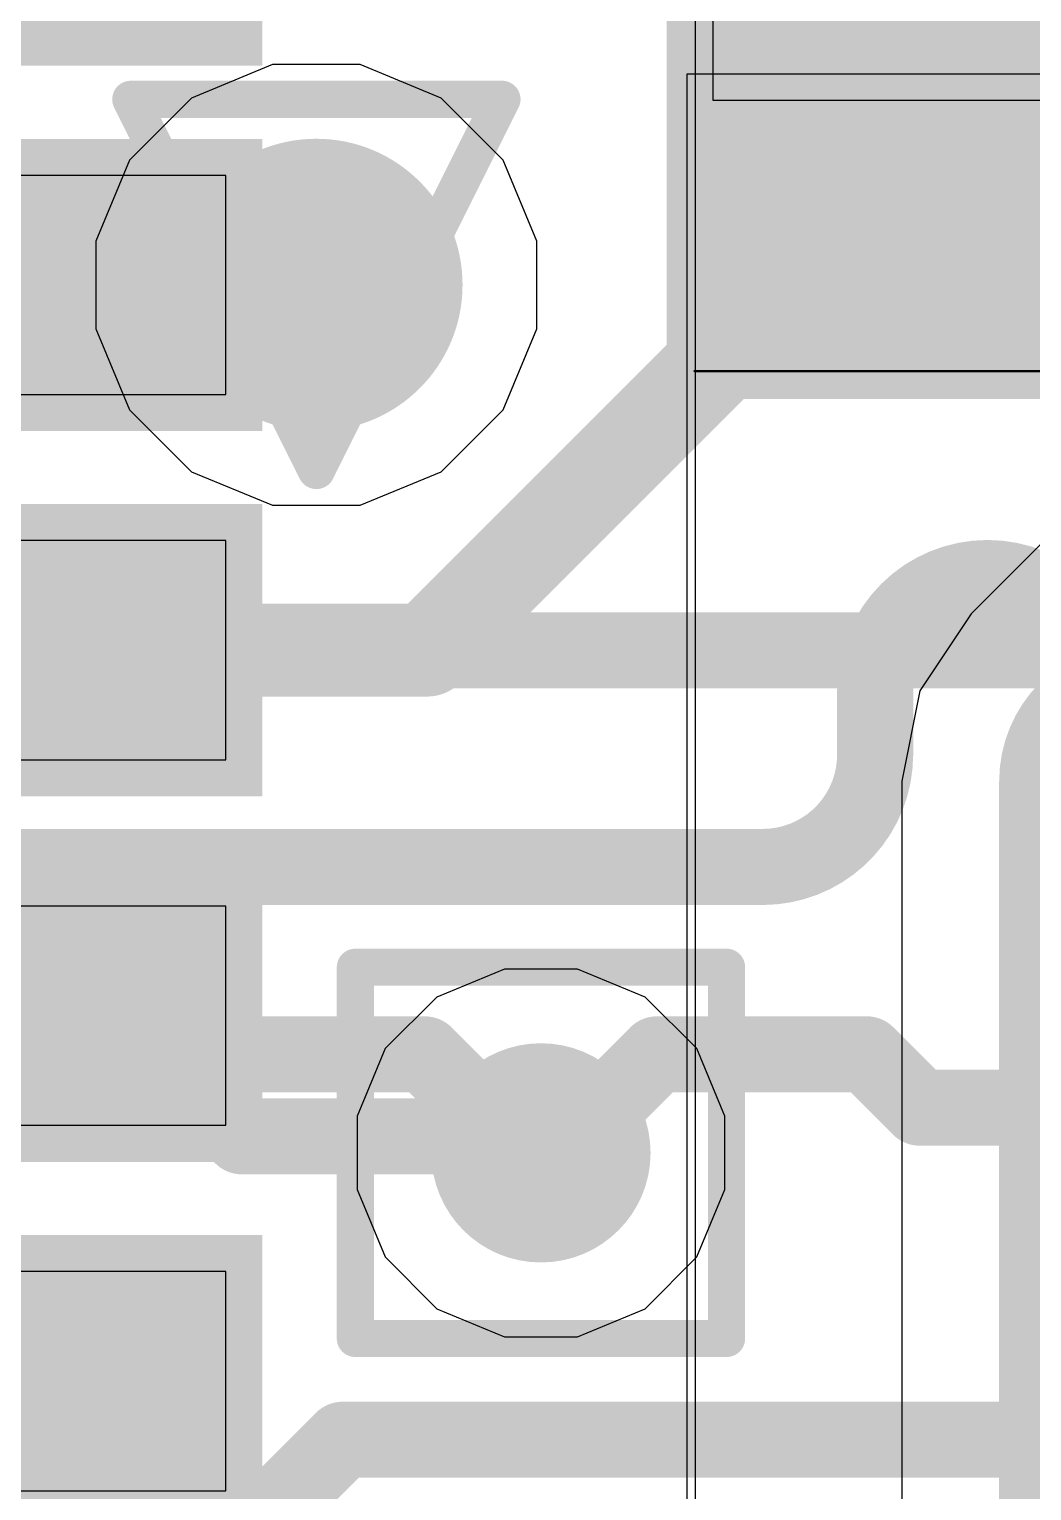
# Model space of a CAD drawing. Header units: inches. Extents: x -6 to 284, y -12 to 154.
# Drawn here: x 13.475 to 14.847, y 3.955 to 5.955 of the extents above; entities that cross this region are included whole.
import ezdxf

# ---------------------------------------------------------------- set-up
doc = ezdxf.new("R2010")
doc.units = ezdxf.units.IN
for name, color, linetype in [('Bottom Layer', 5, 'Continuous'), ('Bottom Overlay', 54, 'Continuous'), ('Bottom Paste', 16, 'Continuous'), ('Bottom Solder', 6, 'Continuous'), ('Drill Drawing', 1, 'Continuous'), ('GND-1', 16, 'Continuous'), ('GND-2', 90, 'Continuous'), ('GND-3', 216, 'Continuous'), ('GND-4', 54, 'Continuous'), ('PWR-1', 156, 'Continuous'), ('PWR-2', 130, 'Continuous'), ('Signal L1', 76, 'Continuous'), ('Signal L2', 6, 'Continuous'), ('Top Layer', 1, 'Continuous'), ('Top Paste', 8, 'Continuous'), ('Top Solder', 216, 'Continuous'), ('Via Holes', 16, 'Continuous')]:
    doc.layers.add(name, color=color, linetype=linetype)

# ---------------------------------------------------------------- blocks, each defined once
blk = doc.blocks.new('GT_USB_8013A_80')
at = {"layer": 'Top Layer'}
for points in [[(-1.4, 1.2849), (-1.1, 1.2849), (-1.1, 0.4849), (-1.4, 0.4849)], [(-0.9001, 1.2849), (-0.6001, 1.2849), (-0.6001, 0.4849), (-0.9001, 0.4849)], [(-0.4, 1.2849), (-0.1, 1.2849), (-0.1, 0.4849), (-0.4, 0.4849)], [(0.1001, 1.2849), (0.4001, 1.2849), (0.4001, 0.4849), (0.1001, 0.4849)]]:
    blk.add_hatch(color=1, dxfattribs=at).paths.add_polyline_path(points)
at = {"layer": 'Top Solder'}
for points in [[(-1.9501, 1.3349), (-1.5501, 1.3349), (-1.5501, 0.4349), (-1.9501, 0.4349)], [(-1.45, 1.3349), (-1.05, 1.3349), (-1.05, 0.4349), (-1.45, 0.4349)], [(-0.9501, 1.3349), (-0.5501, 1.3349), (-0.5501, 0.4349), (-0.9501, 0.4349)], [(-0.45, 1.3349), (-0.05, 1.3349), (-0.05, 0.4349), (-0.45, 0.4349)], [(0.0501, 1.3349), (0.4501, 1.3349), (0.4501, 0.4349), (0.0501, 0.4349)]]:
    blk.add_hatch(color=216, dxfattribs=at).paths.add_polyline_path(points)
at = {"layer": 'Top Paste'}
for p, q in [((-1.1, 1.285), (-1.4, 1.285)), ((-1.4, 1.285), (-1.4, 0.485)), ((-1.1, 0.485), (-1.1, 1.285)), ((-0.6002, 1.285), (-0.9002, 1.285)), ((-0.9002, 1.285), (-0.9002, 0.485)), ((-0.6002, 0.485), (-0.6002, 1.285)), ((-0.1, 1.285), (-0.4, 1.285)), ((-0.4, 1.285), (-0.4, 0.485)), ((-0.1, 0.485), (-0.1, 1.285)), ((0.4001, 1.285), (0.1001, 1.285)), ((0.1001, 1.285), (0.1001, 0.485)), ((0.4001, 0.485), (0.4001, 1.285))]:
    blk.add_line(p, q, dxfattribs=at)
blk = doc.blocks.new('R___0402_B_152')
at = {"layer": 'Bottom Layer'}
for points in [[(-0.2413, 0.3175), (-0.2413, -0.3175), (-0.6985, -0.3175), (-0.6985, 0.3175)], [(0.6985, 0.3175), (0.6985, -0.3175), (0.2413, -0.3175), (0.2413, 0.3175)]]:
    blk.add_hatch(color=5, dxfattribs=at).paths.add_polyline_path(points)
at = {"layer": 'Bottom Paste'}
for points in [[(-0.2413, 0.3175), (-0.2413, -0.3175), (-0.6985, -0.3175), (-0.6985, 0.3175)], [(0.6985, 0.3175), (0.6985, -0.3175), (0.2413, -0.3175), (0.2413, 0.3175)]]:
    blk.add_hatch(color=16, dxfattribs=at).paths.add_polyline_path(points)
at = {"layer": 'Bottom Solder'}
for points in [[(-0.1863, 0.3725), (-0.1863, -0.3725), (-0.7535, -0.3725), (-0.7535, 0.3725)], [(0.7535, 0.3725), (0.7535, -0.3725), (0.1863, -0.3725), (0.1863, 0.3725)]]:
    blk.add_hatch(color=6, dxfattribs=at).paths.add_polyline_path(points)
at = {"layer": 'Bottom Overlay'}
for points in [[(0.7874, 0.4064, 0.127, 0.127, 0), (-0.7874, 0.4064, 0.127, 0.127, 0)], [(-0.7874, 0.4064, 0.127, 0.127, 0), (-0.7874, -0.4064, 0.127, 0.127, 0)], [(0.7874, 0.4064, 0.127, 0.127, 0), (0.7874, -0.4064, 0.127, 0.127, 0)], [(0.8128, 0.4318, 0.00323, 0.00323, 0), (-0.8128, 0.4318, 0.00323, 0.00323, 0)], [(0.7874, -0.4064, 0.127, 0.127, 0), (-0.7874, -0.4064, 0.127, 0.127, 0)]]:
    blk.add_lwpolyline(points, format="xyseb", dxfattribs=at)
for points in [[(-0.8191, 0.4064, 0.0635, 0.0635, 1), (-0.7556, 0.4064, 0.0635, 0.0635, 1)], [(-0.8191, 0.4064, 0.0635, 0.0635, 1), (-0.7556, 0.4064, 0.0635, 0.0635, 1)], [(0.7556, 0.4064, 0.0635, 0.0635, 1), (0.8191, 0.4064, 0.0635, 0.0635, 1)], [(0.7556, 0.4064, 0.0635, 0.0635, 1), (0.8191, 0.4064, 0.0635, 0.0635, 1)], [(-0.8136, 0.4318, 0.00161, 0.00161, 1), (-0.812, 0.4318, 0.00161, 0.00161, 1)], [(0.812, 0.4318, 0.00161, 0.00161, 1), (0.8136, 0.4318, 0.00161, 0.00161, 1)], [(-0.8191, -0.4064, 0.0635, 0.0635, 1), (-0.7556, -0.4064, 0.0635, 0.0635, 1)], [(-0.8191, -0.4064, 0.0635, 0.0635, 1), (-0.7556, -0.4064, 0.0635, 0.0635, 1)], [(0.7556, -0.4064, 0.0635, 0.0635, 1), (0.8191, -0.4064, 0.0635, 0.0635, 1)], [(0.7556, -0.4064, 0.0635, 0.0635, 1), (0.8191, -0.4064, 0.0635, 0.0635, 1)]]:
    blk.add_lwpolyline(points, format="xyseb", close=True, dxfattribs=at)

msp = doc.modelspace()

# ---------------------------------------------------------------- hatches: boundary and pattern name
at = {"layer": 'Bottom Layer'}
h = msp.add_hatch(color=5, dxfattribs=at)
edge = h.paths.add_edge_path()
edge.add_arc((13.8678, 5.605), 0.2, 0, 360)
h = msp.add_hatch(color=5, dxfattribs=at)
edge = h.paths.add_edge_path()
edge.add_arc((14.1751, 4.4172), 0.15, 0, 360)
at = {"layer": 'GND-1'}
h = msp.add_hatch(color=16, dxfattribs=at)
edge = h.paths.add_edge_path()
edge.add_arc((13.8678, 5.605), 0.2, 0, 360)
h = msp.add_hatch(color=16, dxfattribs=at)
edge = h.paths.add_edge_path()
edge.add_arc((14.1751, 4.4172), 0.15, 0, 360)
at = {"layer": 'GND-2'}
h = msp.add_hatch(color=90, dxfattribs=at)
edge = h.paths.add_edge_path()
edge.add_arc((13.8678, 5.605), 0.2, 0, 360)
h = msp.add_hatch(color=90, dxfattribs=at)
edge = h.paths.add_edge_path()
edge.add_arc((14.1751, 4.4172), 0.15, 0, 360)
at = {"layer": 'GND-3'}
h = msp.add_hatch(color=216, dxfattribs=at)
edge = h.paths.add_edge_path()
edge.add_arc((13.8678, 5.605), 0.2, 0, 360)
h = msp.add_hatch(color=216, dxfattribs=at)
edge = h.paths.add_edge_path()
edge.add_arc((14.1751, 4.4172), 0.15, 0, 360)
at = {"layer": 'GND-4'}
h = msp.add_hatch(color=54, dxfattribs=at)
edge = h.paths.add_edge_path()
edge.add_arc((13.8678, 5.605), 0.2, 0, 360)
h = msp.add_hatch(color=54, dxfattribs=at)
edge = h.paths.add_edge_path()
edge.add_arc((14.1751, 4.4172), 0.15, 0, 360)
at = {"layer": 'PWR-1'}
h = msp.add_hatch(color=156, dxfattribs=at)
edge = h.paths.add_edge_path()
edge.add_arc((13.8678, 5.605), 0.2, 0, 360)
h = msp.add_hatch(color=156, dxfattribs=at)
edge = h.paths.add_edge_path()
edge.add_arc((14.1751, 4.4172), 0.15, 0, 360)
at = {"layer": 'PWR-2'}
h = msp.add_hatch(color=130, dxfattribs=at)
edge = h.paths.add_edge_path()
edge.add_arc((13.8678, 5.605), 0.2, 0, 360)
h = msp.add_hatch(color=130, dxfattribs=at)
edge = h.paths.add_edge_path()
edge.add_arc((14.1751, 4.4172), 0.15, 0, 360)
at = {"layer": 'Signal L1'}
h = msp.add_hatch(color=76, dxfattribs=at)
edge = h.paths.add_edge_path()
edge.add_arc((13.8678, 5.605), 0.2, 0, 360)
h = msp.add_hatch(color=76, dxfattribs=at)
edge = h.paths.add_edge_path()
edge.add_arc((14.1751, 4.4172), 0.15, 0, 360)
at = {"layer": 'Signal L2'}
h = msp.add_hatch(color=6, dxfattribs=at)
edge = h.paths.add_edge_path()
edge.add_arc((13.8678, 5.605), 0.2, 0, 360)
h = msp.add_hatch(color=6, dxfattribs=at)
edge = h.paths.add_edge_path()
edge.add_arc((14.1751, 4.4172), 0.15, 0, 360)
at = {"layer": 'Top Layer'}
h = msp.add_hatch(color=1, dxfattribs=at)
edge = h.paths.add_edge_path()
edge.add_arc((13.8678, 5.605), 0.2, 0, 360)
h = msp.add_hatch(color=1, dxfattribs=at)
edge = h.paths.add_edge_path()
edge.add_arc((14.1751, 4.4172), 0.15, 0, 360)
at = {"layer": 'Via Holes'}
h = msp.add_hatch(color=7, dxfattribs=at)
edge = h.paths.add_edge_path()
edge.add_arc((13.8678, 5.605), 0.1, 0, 360)
h = msp.add_hatch(color=7, dxfattribs=at)
edge = h.paths.add_edge_path()
edge.add_arc((14.1751, 4.4172), 0.075, 0, 360)

# ---------------------------------------------------------------- linework, layer by layer
at = {"layer": 'Bottom Layer'}
for p, q in [((14.4101, 8.3512), (14.4101, 5.8576)), ((14.3749, 5.8935), (14.3749, 1.3183)), ((17.49, 5.8935), (14.3749, 5.8935)), ((14.4101, 5.8576), (17.8353, 5.8576))]:
    msp.add_line(p, q, dxfattribs=at)
for points in [[(14.5632, 5.7538, 0.127, 0.127, 0), (14.7283, 5.9189, 0.127, 0.127, 0)], [(14.5632, 5.6491, 0.127, 0.127, 0), (14.5632, 5.7538, 0.127, 0.127, 0)], [(14.0192, 5.1051, 0.127, 0.127, 0), (14.5632, 5.6491, 0.127, 0.127, 0)], [(14.6324, 5.0502, 0.1041, 0.1041, -1), (14.9398, 5.0502, 0.1041, 0.1041, 0)], [(11.7449, 5.1051, 0.127, 0.127, 0), (14.0192, 5.1051, 0.127, 0.127, 0)], [(14.6324, 4.9622, 0.1041, 0.1041, 0), (14.6324, 5.0502, 0.1041, 0.1041, 0)], [(14.6324, 4.9622, 0.1041, 0.1041, -0.414214), (14.4787, 4.8085, 0.1041, 0.1041, 0)], [(12.7829, 4.8085, 0.1041, 0.1041, 0), (14.4267, 4.8085, 0.1041, 0.1041, 0)], [(14.4267, 4.8085, 0.1041, 0.1041, 0), (14.4787, 4.8085, 0.1041, 0.1041, 0)], [(13.1585, 4.552, 0.1041, 0.1041, 0), (14.0162, 4.552, 0.1041, 0.1041, 0)], [(14.0162, 4.552, 0.1041, 0.1041, 0), (14.1109, 4.4573, 0.1041, 0.1041, 0)], [(14.1993, 4.4172, 0.1041, 0.1041, 0), (14.3341, 4.552, 0.1041, 0.1041, 0)], [(14.3341, 4.552, 0.1041, 0.1041, 0), (14.6207, 4.552, 0.1041, 0.1041, 0)], [(14.6207, 4.552, 0.1041, 0.1041, 0), (14.6936, 4.4791, 0.1041, 0.1041, 0)], [(14.6936, 4.4791, 0.1041, 0.1041, 0), (16.4472, 4.4791, 0.1041, 0.1041, 0)], [(14.1109, 4.4573, 0.1041, 0.1041, 0), (14.1751, 4.4573, 0.1041, 0.1041, 0)], [(14.1751, 4.4172, 0.1041, 0.1041, 0), (14.1993, 4.4172, 0.1041, 0.1041, 0)], [(13.4843, 3.605, 0.1041, 0.1041, 0), (13.904, 4.0246, 0.1041, 0.1041, 0)], [(13.904, 4.0246, 0.1041, 0.1041, 0), (15.6333, 4.0246, 0.1041, 0.1041, 0)]]:
    msp.add_lwpolyline(points, format="xyseb", dxfattribs=at)
for points in [[(14.6966, 5.9189, 0.0635, 0.0635, 1), (14.7601, 5.9189, 0.0635, 0.0635, 1)], [(14.5315, 5.7538, 0.0635, 0.0635, 1), (14.595, 5.7538, 0.0635, 0.0635, 1)], [(14.5315, 5.7538, 0.0635, 0.0635, 1), (14.595, 5.7538, 0.0635, 0.0635, 1)], [(14.5315, 5.6491, 0.0635, 0.0635, 1), (14.595, 5.6491, 0.0635, 0.0635, 1)], [(14.5315, 5.6491, 0.0635, 0.0635, 1), (14.595, 5.6491, 0.0635, 0.0635, 1)], [(13.9875, 5.1051, 0.0635, 0.0635, 1), (14.051, 5.1051, 0.0635, 0.0635, 1)], [(13.9875, 5.1051, 0.0635, 0.0635, 1), (14.051, 5.1051, 0.0635, 0.0635, 1)], [(14.6064, 5.0502, 0.0521, 0.0521, 1), (14.6585, 5.0502, 0.0521, 0.0521, 1)], [(14.6064, 5.0502, 0.0521, 0.0521, 1), (14.6585, 5.0502, 0.0521, 0.0521, 1)], [(14.6064, 4.9622, 0.0521, 0.0521, 1), (14.6585, 4.9622, 0.0521, 0.0521, 1)], [(14.6064, 4.9622, 0.0521, 0.0521, 1), (14.6585, 4.9622, 0.0521, 0.0521, 1)], [(14.4006, 4.8085, 0.0521, 0.0521, 1), (14.4527, 4.8085, 0.0521, 0.0521, 1)], [(14.4006, 4.8085, 0.0521, 0.0521, 1), (14.4527, 4.8085, 0.0521, 0.0521, 1)], [(14.4527, 4.8085, 0.0521, 0.0521, 1), (14.5048, 4.8085, 0.0521, 0.0521, 1)], [(14.4527, 4.8085, 0.0521, 0.0521, 1), (14.5048, 4.8085, 0.0521, 0.0521, 1)], [(13.9902, 4.552, 0.0521, 0.0521, 1), (14.0422, 4.552, 0.0521, 0.0521, 1)], [(13.9902, 4.552, 0.0521, 0.0521, 1), (14.0422, 4.552, 0.0521, 0.0521, 1)], [(14.308, 4.552, 0.0521, 0.0521, 1), (14.3601, 4.552, 0.0521, 0.0521, 1)], [(14.308, 4.552, 0.0521, 0.0521, 1), (14.3601, 4.552, 0.0521, 0.0521, 1)], [(14.5947, 4.552, 0.0521, 0.0521, 1), (14.6468, 4.552, 0.0521, 0.0521, 1)], [(14.5947, 4.552, 0.0521, 0.0521, 1), (14.6468, 4.552, 0.0521, 0.0521, 1)], [(14.6675, 4.4791, 0.0521, 0.0521, 1), (14.7196, 4.4791, 0.0521, 0.0521, 1)], [(14.6675, 4.4791, 0.0521, 0.0521, 1), (14.7196, 4.4791, 0.0521, 0.0521, 1)], [(14.0848, 4.4573, 0.0521, 0.0521, 1), (14.1369, 4.4573, 0.0521, 0.0521, 1)], [(14.0848, 4.4573, 0.0521, 0.0521, 1), (14.1369, 4.4573, 0.0521, 0.0521, 1)], [(14.1491, 4.4573, 0.0521, 0.0521, 1), (14.2012, 4.4573, 0.0521, 0.0521, 1)], [(14.1491, 4.4172, 0.0521, 0.0521, 1), (14.2012, 4.4172, 0.0521, 0.0521, 1)], [(14.1733, 4.4172, 0.0521, 0.0521, 1), (14.2254, 4.4172, 0.0521, 0.0521, 1)], [(14.1733, 4.4172, 0.0521, 0.0521, 1), (14.2254, 4.4172, 0.0521, 0.0521, 1)], [(13.8779, 4.0246, 0.0521, 0.0521, 1), (13.93, 4.0246, 0.0521, 0.0521, 1)], [(13.8779, 4.0246, 0.0521, 0.0521, 1), (13.93, 4.0246, 0.0521, 0.0521, 1)]]:
    msp.add_lwpolyline(points, format="xyseb", close=True, dxfattribs=at)
at = {"layer": 'Drill Drawing'}
for points in [[(13.6138, 5.859, 0.0508, 0.0508, 0), (14.1218, 5.859, 0.0508, 0.0508, 0)], [(13.6138, 5.859, 0.0508, 0.0508, 0), (13.8678, 5.351, 0.0508, 0.0508, 0)], [(13.8678, 5.351, 0.0508, 0.0508, 0), (14.1218, 5.859, 0.0508, 0.0508, 0)], [(13.9211, 4.6712, 0.0508, 0.0508, 0), (14.4291, 4.6712, 0.0508, 0.0508, 0)], [(13.9211, 4.1632, 0.0508, 0.0508, 0), (13.9211, 4.6712, 0.0508, 0.0508, 0)], [(14.4291, 4.1632, 0.0508, 0.0508, 0), (14.4291, 4.6712, 0.0508, 0.0508, 0)], [(13.9211, 4.1632, 0.0508, 0.0508, 0), (14.4291, 4.1632, 0.0508, 0.0508, 0)]]:
    msp.add_lwpolyline(points, format="xyseb", dxfattribs=at)
for points in [[(13.6011, 5.859, 0.0254, 0.0254, 1), (13.6265, 5.859, 0.0254, 0.0254, 1)], [(13.6011, 5.859, 0.0254, 0.0254, 1), (13.6265, 5.859, 0.0254, 0.0254, 1)], [(14.1091, 5.859, 0.0254, 0.0254, 1), (14.1345, 5.859, 0.0254, 0.0254, 1)], [(14.1091, 5.859, 0.0254, 0.0254, 1), (14.1345, 5.859, 0.0254, 0.0254, 1)], [(13.8551, 5.351, 0.0254, 0.0254, 1), (13.8805, 5.351, 0.0254, 0.0254, 1)], [(13.8551, 5.351, 0.0254, 0.0254, 1), (13.8805, 5.351, 0.0254, 0.0254, 1)], [(13.9084, 4.6712, 0.0254, 0.0254, 1), (13.9338, 4.6712, 0.0254, 0.0254, 1)], [(13.9084, 4.6712, 0.0254, 0.0254, 1), (13.9338, 4.6712, 0.0254, 0.0254, 1)], [(14.4164, 4.6712, 0.0254, 0.0254, 1), (14.4418, 4.6712, 0.0254, 0.0254, 1)], [(14.4164, 4.6712, 0.0254, 0.0254, 1), (14.4418, 4.6712, 0.0254, 0.0254, 1)], [(13.9084, 4.1632, 0.0254, 0.0254, 1), (13.9338, 4.1632, 0.0254, 0.0254, 1)], [(13.9084, 4.1632, 0.0254, 0.0254, 1), (13.9338, 4.1632, 0.0254, 0.0254, 1)], [(14.4164, 4.1632, 0.0254, 0.0254, 1), (14.4418, 4.1632, 0.0254, 0.0254, 1)], [(14.4164, 4.1632, 0.0254, 0.0254, 1), (14.4418, 4.1632, 0.0254, 0.0254, 1)]]:
    msp.add_lwpolyline(points, format="xyseb", close=True, dxfattribs=at)
at = {"layer": 'GND-1'}
for p, q in [((13.8078, 5.9066), (13.697, 5.8607)), ((13.9278, 5.9066), (13.8078, 5.9066)), ((14.0387, 5.8607), (13.9278, 5.9066)), ((13.697, 5.8607), (13.6121, 5.7758)), ((14.1235, 5.7758), (14.0387, 5.8607)), ((13.6121, 5.7758), (13.5662, 5.665)), ((14.1694, 5.665), (14.1235, 5.7758)), ((13.5662, 5.665), (13.5662, 5.545)), ((14.1694, 5.545), (14.1694, 5.665)), ((13.5662, 5.545), (13.6121, 5.4342)), ((14.1235, 5.4342), (14.1694, 5.545)), ((13.6121, 5.4342), (13.697, 5.3493)), ((14.0387, 5.3493), (14.1235, 5.4342)), ((13.697, 5.3493), (13.8078, 5.3034)), ((13.9278, 5.3034), (14.0387, 5.3493)), ((13.8078, 5.3034), (13.9278, 5.3034)), ((14.1251, 4.6688), (14.0326, 4.6305)), ((14.2252, 4.6688), (14.1251, 4.6688)), ((14.3177, 4.6305), (14.2252, 4.6688)), ((14.0326, 4.6305), (13.9618, 4.5598)), ((14.3884, 4.5598), (14.3177, 4.6305)), ((13.9618, 4.5598), (13.9235, 4.4673)), ((14.4267, 4.4673), (14.3884, 4.5598)), ((13.9235, 4.4673), (13.9235, 4.3672)), ((14.4267, 4.3672), (14.4267, 4.4673)), ((13.9235, 4.3672), (13.9618, 4.2747)), ((14.3884, 4.2747), (14.4267, 4.3672)), ((13.9618, 4.2747), (14.0326, 4.2039)), ((14.3177, 4.2039), (14.3884, 4.2747)), ((14.0326, 4.2039), (14.1251, 4.1656)), ((14.2252, 4.1656), (14.3177, 4.2039)), ((14.1251, 4.1656), (14.2252, 4.1656))]:
    msp.add_line(p, q, dxfattribs=at)
at = {"layer": 'GND-2'}
for p, q in [((13.8078, 5.9066), (13.697, 5.8607)), ((13.9278, 5.9066), (13.8078, 5.9066)), ((14.0387, 5.8607), (13.9278, 5.9066)), ((13.697, 5.8607), (13.6121, 5.7758)), ((14.1235, 5.7758), (14.0387, 5.8607)), ((13.6121, 5.7758), (13.5662, 5.665)), ((14.1694, 5.665), (14.1235, 5.7758)), ((13.5662, 5.665), (13.5662, 5.545)), ((14.1694, 5.545), (14.1694, 5.665)), ((13.5662, 5.545), (13.6121, 5.4342)), ((14.1235, 5.4342), (14.1694, 5.545)), ((13.6121, 5.4342), (13.697, 5.3493)), ((14.0387, 5.3493), (14.1235, 5.4342)), ((13.697, 5.3493), (13.8078, 5.3034)), ((13.9278, 5.3034), (14.0387, 5.3493)), ((13.8078, 5.3034), (13.9278, 5.3034)), ((14.1251, 4.6688), (14.0326, 4.6305)), ((14.2252, 4.6688), (14.1251, 4.6688)), ((14.3177, 4.6305), (14.2252, 4.6688)), ((14.0326, 4.6305), (13.9618, 4.5598)), ((14.3884, 4.5598), (14.3177, 4.6305)), ((13.9618, 4.5598), (13.9235, 4.4673)), ((14.4267, 4.4673), (14.3884, 4.5598)), ((13.9235, 4.4673), (13.9235, 4.3672)), ((14.4267, 4.3672), (14.4267, 4.4673)), ((13.9235, 4.3672), (13.9618, 4.2747)), ((14.3884, 4.2747), (14.4267, 4.3672)), ((13.9618, 4.2747), (14.0326, 4.2039)), ((14.3177, 4.2039), (14.3884, 4.2747)), ((14.0326, 4.2039), (14.1251, 4.1656)), ((14.2252, 4.1656), (14.3177, 4.2039)), ((14.1251, 4.1656), (14.2252, 4.1656))]:
    msp.add_line(p, q, dxfattribs=at)
at = {"layer": 'GND-3'}
for p, q in [((13.8078, 5.9066), (13.697, 5.8607)), ((13.9278, 5.9066), (13.8078, 5.9066)), ((14.0387, 5.8607), (13.9278, 5.9066)), ((13.697, 5.8607), (13.6121, 5.7758)), ((14.1235, 5.7758), (14.0387, 5.8607)), ((13.6121, 5.7758), (13.5662, 5.665)), ((14.1694, 5.665), (14.1235, 5.7758)), ((13.5662, 5.665), (13.5662, 5.545)), ((14.1694, 5.545), (14.1694, 5.665)), ((13.5662, 5.545), (13.6121, 5.4342)), ((14.1235, 5.4342), (14.1694, 5.545)), ((13.6121, 5.4342), (13.697, 5.3493)), ((14.0387, 5.3493), (14.1235, 5.4342)), ((13.697, 5.3493), (13.8078, 5.3034)), ((13.9278, 5.3034), (14.0387, 5.3493)), ((13.8078, 5.3034), (13.9278, 5.3034)), ((14.1251, 4.6688), (14.0326, 4.6305)), ((14.2252, 4.6688), (14.1251, 4.6688)), ((14.3177, 4.6305), (14.2252, 4.6688)), ((14.0326, 4.6305), (13.9618, 4.5598)), ((14.3884, 4.5598), (14.3177, 4.6305)), ((13.9618, 4.5598), (13.9235, 4.4673)), ((14.4267, 4.4673), (14.3884, 4.5598)), ((13.9235, 4.4673), (13.9235, 4.3672)), ((14.4267, 4.3672), (14.4267, 4.4673)), ((13.9235, 4.3672), (13.9618, 4.2747)), ((14.3884, 4.2747), (14.4267, 4.3672)), ((13.9618, 4.2747), (14.0326, 4.2039)), ((14.3177, 4.2039), (14.3884, 4.2747)), ((14.0326, 4.2039), (14.1251, 4.1656)), ((14.2252, 4.1656), (14.3177, 4.2039)), ((14.1251, 4.1656), (14.2252, 4.1656))]:
    msp.add_line(p, q, dxfattribs=at)
at = {"layer": 'GND-4'}
for p, q in [((13.8078, 5.9066), (13.697, 5.8607)), ((13.9278, 5.9066), (13.8078, 5.9066)), ((14.0387, 5.8607), (13.9278, 5.9066)), ((13.697, 5.8607), (13.6121, 5.7758)), ((14.1235, 5.7758), (14.0387, 5.8607)), ((13.6121, 5.7758), (13.5662, 5.665)), ((14.1694, 5.665), (14.1235, 5.7758)), ((13.5662, 5.665), (13.5662, 5.545)), ((14.1694, 5.545), (14.1694, 5.665)), ((13.5662, 5.545), (13.6121, 5.4342)), ((14.1235, 5.4342), (14.1694, 5.545)), ((13.6121, 5.4342), (13.697, 5.3493)), ((14.0387, 5.3493), (14.1235, 5.4342)), ((13.697, 5.3493), (13.8078, 5.3034)), ((13.9278, 5.3034), (14.0387, 5.3493)), ((13.8078, 5.3034), (13.9278, 5.3034)), ((14.1251, 4.6688), (14.0326, 4.6305)), ((14.2252, 4.6688), (14.1251, 4.6688)), ((14.3177, 4.6305), (14.2252, 4.6688)), ((14.0326, 4.6305), (13.9618, 4.5598)), ((14.3884, 4.5598), (14.3177, 4.6305)), ((13.9618, 4.5598), (13.9235, 4.4673)), ((14.4267, 4.4673), (14.3884, 4.5598)), ((13.9235, 4.4673), (13.9235, 4.3672)), ((14.4267, 4.3672), (14.4267, 4.4673)), ((13.9235, 4.3672), (13.9618, 4.2747)), ((14.3884, 4.2747), (14.4267, 4.3672)), ((13.9618, 4.2747), (14.0326, 4.2039)), ((14.3177, 4.2039), (14.3884, 4.2747)), ((14.0326, 4.2039), (14.1251, 4.1656)), ((14.2252, 4.1656), (14.3177, 4.2039)), ((14.1251, 4.1656), (14.2252, 4.1656))]:
    msp.add_line(p, q, dxfattribs=at)
at = {"layer": 'PWR-1'}
for p, q in [((14.1251, 4.6688), (14.0326, 4.6305)), ((14.2252, 4.6688), (14.1251, 4.6688)), ((14.3177, 4.6305), (14.2252, 4.6688)), ((14.0326, 4.6305), (13.9618, 4.5598)), ((14.3884, 4.5598), (14.3177, 4.6305)), ((13.9618, 4.5598), (13.9235, 4.4673)), ((14.4267, 4.4673), (14.3884, 4.5598)), ((13.9235, 4.4673), (13.9235, 4.3672)), ((14.4267, 4.3672), (14.4267, 4.4673)), ((13.9235, 4.3672), (13.9618, 4.2747)), ((14.3884, 4.2747), (14.4267, 4.3672)), ((13.9618, 4.2747), (14.0326, 4.2039)), ((14.3177, 4.2039), (14.3884, 4.2747)), ((14.0326, 4.2039), (14.1251, 4.1656)), ((14.2252, 4.1656), (14.3177, 4.2039)), ((14.1251, 4.1656), (14.2252, 4.1656))]:
    msp.add_line(p, q, dxfattribs=at)
at = {"layer": 'PWR-2'}
for p, q in [((14.1251, 4.6688), (14.0326, 4.6305)), ((14.2252, 4.6688), (14.1251, 4.6688)), ((14.3177, 4.6305), (14.2252, 4.6688)), ((14.0326, 4.6305), (13.9618, 4.5598)), ((14.3884, 4.5598), (14.3177, 4.6305)), ((13.9618, 4.5598), (13.9235, 4.4673)), ((14.4267, 4.4673), (14.3884, 4.5598)), ((13.9235, 4.4673), (13.9235, 4.3672)), ((14.4267, 4.3672), (14.4267, 4.4673)), ((13.9235, 4.3672), (13.9618, 4.2747)), ((14.3884, 4.2747), (14.4267, 4.3672)), ((13.9618, 4.2747), (14.0326, 4.2039)), ((14.3177, 4.2039), (14.3884, 4.2747)), ((14.0326, 4.2039), (14.1251, 4.1656)), ((14.2252, 4.1656), (14.3177, 4.2039)), ((14.1251, 4.1656), (14.2252, 4.1656))]:
    msp.add_line(p, q, dxfattribs=at)
at = {"layer": 'Signal L1'}
for p, q in [((13.8078, 5.9066), (13.697, 5.8607)), ((13.9278, 5.9066), (13.8078, 5.9066)), ((14.0387, 5.8607), (13.9278, 5.9066)), ((13.697, 5.8607), (13.6121, 5.7758)), ((14.1235, 5.7758), (14.0387, 5.8607)), ((13.6121, 5.7758), (13.5662, 5.665)), ((14.1694, 5.665), (14.1235, 5.7758)), ((13.5662, 5.665), (13.5662, 5.545)), ((14.1694, 5.545), (14.1694, 5.665)), ((13.5662, 5.545), (13.6121, 5.4342)), ((14.1235, 5.4342), (14.1694, 5.545)), ((13.6121, 5.4342), (13.697, 5.3493)), ((14.0387, 5.3493), (14.1235, 5.4342)), ((13.697, 5.3493), (13.8078, 5.3034)), ((13.9278, 5.3034), (14.0387, 5.3493)), ((13.8078, 5.3034), (13.9278, 5.3034)), ((14.1251, 4.6688), (14.0326, 4.6305)), ((14.2252, 4.6688), (14.1251, 4.6688)), ((14.3177, 4.6305), (14.2252, 4.6688)), ((14.0326, 4.6305), (13.9618, 4.5598)), ((14.3884, 4.5598), (14.3177, 4.6305)), ((13.9618, 4.5598), (13.9235, 4.4673)), ((14.4267, 4.4673), (14.3884, 4.5598)), ((13.9235, 4.4673), (13.9235, 4.3672)), ((14.4267, 4.3672), (14.4267, 4.4673)), ((13.9235, 4.3672), (13.9618, 4.2747)), ((14.3884, 4.2747), (14.4267, 4.3672)), ((13.9618, 4.2747), (14.0326, 4.2039)), ((14.3177, 4.2039), (14.3884, 4.2747)), ((14.0326, 4.2039), (14.1251, 4.1656)), ((14.2252, 4.1656), (14.3177, 4.2039)), ((14.1251, 4.1656), (14.2252, 4.1656))]:
    msp.add_line(p, q, dxfattribs=at)
at = {"layer": 'Signal L2'}
for p, q in [((16.0364, 6.4275), (14.7637, 5.1548)), ((13.8078, 5.9066), (13.697, 5.8607)), ((13.9278, 5.9066), (13.8078, 5.9066)), ((14.0387, 5.8607), (13.9278, 5.9066)), ((13.697, 5.8607), (13.6121, 5.7758)), ((14.1235, 5.7758), (14.0387, 5.8607)), ((13.6121, 5.7758), (13.5662, 5.665)), ((14.1694, 5.665), (14.1235, 5.7758)), ((13.5662, 5.665), (13.5662, 5.545)), ((14.1694, 5.545), (14.1694, 5.665)), ((13.5662, 5.545), (13.6121, 5.4342)), ((14.1235, 5.4342), (14.1694, 5.545)), ((13.6121, 5.4342), (13.697, 5.3493)), ((14.0387, 5.3493), (14.1235, 5.4342)), ((13.697, 5.3493), (13.8078, 5.3034)), ((13.9278, 5.3034), (14.0387, 5.3493)), ((13.8078, 5.3034), (13.9278, 5.3034)), ((14.7637, 5.1548), (14.6935, 5.0497)), ((14.6935, 5.0497), (14.6689, 4.9259)), ((14.6689, 4.9259), (14.6689, 0.0049)), ((14.1251, 4.6688), (14.0326, 4.6305)), ((14.2252, 4.6688), (14.1251, 4.6688)), ((14.3177, 4.6305), (14.2252, 4.6688)), ((14.0326, 4.6305), (13.9618, 4.5598)), ((14.3884, 4.5598), (14.3177, 4.6305)), ((13.9618, 4.5598), (13.9235, 4.4673)), ((14.4267, 4.4673), (14.3884, 4.5598)), ((13.9235, 4.4673), (13.9235, 4.3672)), ((14.4267, 4.3672), (14.4267, 4.4673)), ((13.9235, 4.3672), (13.9618, 4.2747)), ((14.3884, 4.2747), (14.4267, 4.3672)), ((13.9618, 4.2747), (14.0326, 4.2039)), ((14.3177, 4.2039), (14.3884, 4.2747)), ((14.0326, 4.2039), (14.1251, 4.1656)), ((14.2252, 4.1656), (14.3177, 4.2039)), ((14.1251, 4.1656), (14.2252, 4.1656))]:
    msp.add_line(p, q, dxfattribs=at)
for points in [[(14.9926, 4.9259, 0.381, 0.381, 0), (16.94, 6.8732, 0.381, 0.381, 0)], [(14.9926, 0.0049, 0.381, 0.381, 0), (14.9926, 4.9259, 0.381, 0.381, 0)]]:
    msp.add_lwpolyline(points, format="xyseb", dxfattribs=at)
msp.add_lwpolyline([(14.8974, 4.9259, 0.1905, 0.1905, 1), (15.0879, 4.9259, 0.1905, 0.1905, 1)], format="xyseb", close=True, dxfattribs=at)
msp.add_lwpolyline([(14.8974, 4.9259, 0.1905, 0.1905, 1), (15.0879, 4.9259, 0.1905, 0.1905, 1)], format="xyseb", close=True, dxfattribs=at)
at = {"layer": 'Top Layer'}
msp.add_line((14.3861, 7.2919), (14.3861, 1.35), dxfattribs=at)
for points in [[(13.344, 5.1051, 0.1041, 0.1041, 0), (14.9813, 5.1051, 0.1041, 0.1041, 0)], [(13.344, 4.6049, 0.1041, 0.1041, 0), (13.601, 4.6049, 0.1041, 0.1041, 0)], [(13.601, 4.6049, 0.1041, 0.1041, 0), (13.7661, 4.4398, 0.1041, 0.1041, 0)], [(13.7661, 4.4398, 0.1041, 0.1041, 0), (14.1526, 4.4398, 0.1041, 0.1041, 0)], [(14.1526, 4.4398, 0.1041, 0.1041, 0), (14.1751, 4.4172, 0.1041, 0.1041, 0)]]:
    msp.add_lwpolyline(points, format="xyseb", dxfattribs=at)
for points in [[(13.5749, 4.6049, 0.0521, 0.0521, 1), (13.627, 4.6049, 0.0521, 0.0521, 1)], [(13.5749, 4.6049, 0.0521, 0.0521, 1), (13.627, 4.6049, 0.0521, 0.0521, 1)], [(13.7401, 4.4398, 0.0521, 0.0521, 1), (13.7922, 4.4398, 0.0521, 0.0521, 1)], [(13.7401, 4.4398, 0.0521, 0.0521, 1), (13.7922, 4.4398, 0.0521, 0.0521, 1)], [(14.1266, 4.4398, 0.0521, 0.0521, 1), (14.1787, 4.4398, 0.0521, 0.0521, 1)], [(14.1266, 4.4398, 0.0521, 0.0521, 1), (14.1787, 4.4398, 0.0521, 0.0521, 1)], [(14.1491, 4.4172, 0.0521, 0.0521, 1), (14.2012, 4.4172, 0.0521, 0.0521, 1)]]:
    msp.add_lwpolyline(points, format="xyseb", close=True, dxfattribs=at)

# ---------------------------------------------------------------- block references
for name, p, rotation in [('GT_USB_8013A_80', (12.4591, 4.3549), 270), ('R___0402_B_152', (15.1982, 5.9189), 180)]:
    msp.add_blockref(name, p, dxfattribs=dict(rotation=rotation))

doc.saveas('drawing.dxf')
